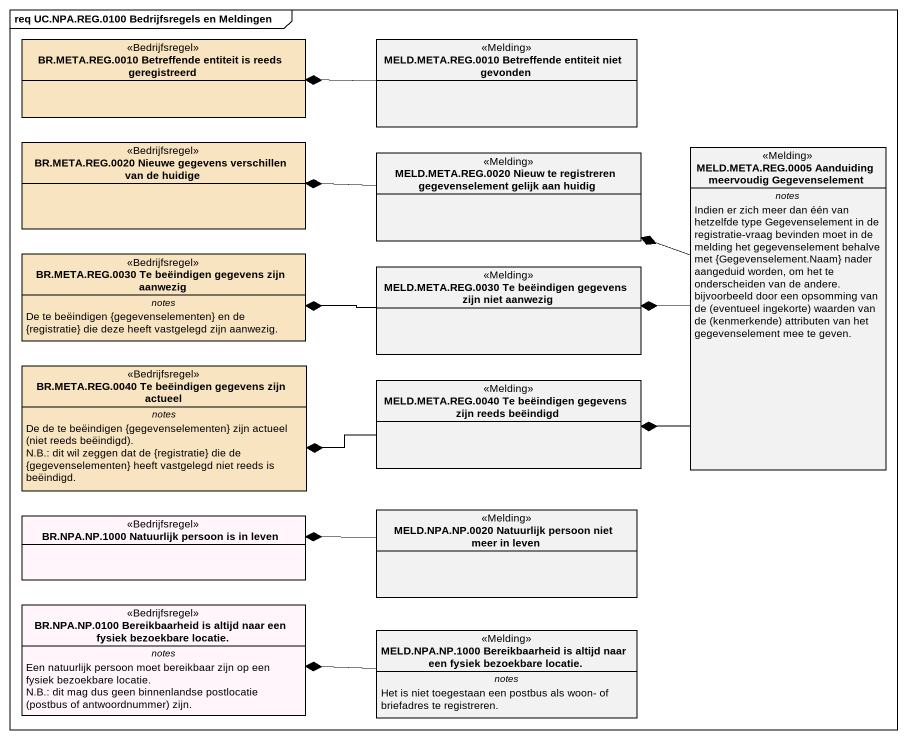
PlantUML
@startuml
mainframe req UC.NPA.REG.0100 Bedrijfsregels en Meldingen
hide circle
hide empty members
class "BR.META.REG.0010 Betreffende entiteit is reeds geregistreerd" as BR_META_REG_0010 <<Bedrijfsregel>> #F8E4C0
class "MELD.META.REG.0010 Betreffende entiteit niet gevonden" as MELD_META_REG_0010 <<Melding>>
class "BR.META.REG.0020 Nieuwe gegevens verschillen van de huidige" as BR_META_REG_0020_Nieuwe <<Bedrijfsregel>> #F8E4C0
class "MELD.META.REG.0020 Nieuw te registreren gegevenselement gelijk aan huidig" as MELD_META_REG_0020_Nieuw_te <<Melding>>
class "MELD.META.REG.0005 Aanduiding meervoudig Gegevenselement" as MELD_META_REG_0005 <<Melding>> {
  -- notes --
  Indien er zich meer dan één van hetzelfde type Gegevenselement in de registratie-vraag bevinden moet in de melding het gegevenselement behalve met {Gegevenselement.Naam} nader aangeduid worden, om het te onderscheiden van de andere.
  {field} bijvoorbeeld door een opsomming van de (eventueel ingekorte) waarden van de (kenmerkende) attributen van het gegevenselement mee te geven.
}
class "BR.META.REG.0030 Te beëindigen gegevens zijn aanwezig" as BR_META_REG_0030_Te <<Bedrijfsregel>> #F8E4C0 {
  -- notes --
  De te beëindigen {gegevenselementen} en de {registratie} die deze heeft vastgelegd zijn aanwezig.
}
class "MELD.META.REG.0030 Te beëindigen gegevens zijn niet aanwezig" as MELD_META_REG_0030_Te <<Melding>>
class "BR.META.REG.0040 Te beëindigen gegevens zijn actueel" as BR_META_REG_0040_Te <<Bedrijfsregel>> #F8E4C0 {
  -- notes --
  {field} De de te beëindigen {gegevenselementen} zijn actueel (niet reeds beëindigd).
  N.B.: dit wil zeggen dat de {registratie} die de {gegevenselementen} heeft vastgelegd niet reeds is beëindigd.
}
class "MELD.META.REG.0040 Te beëindigen gegevens zijn reeds beëindigd" as MELD_META_REG_0040_Te <<Melding>>
class "BR.NPA.NP.1000 Natuurlijk persoon is in leven" as BR_NPA_NP_1000_Natuurlijk <<Bedrijfsregel>> #FFF5FA
class "MELD.NPA.NP.0020 Natuurlijk persoon niet meer in leven" as MELD_NPA_NP_0020_Natuurlijk <<Melding>>
class "BR.NPA.NP.0100 Bereikbaarheid is altijd naar een fysiek bezoekbare locatie." as BR_NPA_NP_0100 <<Bedrijfsregel>> #FFF5FA {
  -- notes --
  Een natuurlijk persoon moet bereikbaar zijn op een fysiek bezoekbare locatie.
  {field} N.B.: dit mag dus geen binnenlandse postlocatie (postbus of antwoordnummer) zijn.
}
class "MELD.NPA.NP.1000 Bereikbaarheid is altijd naar een fysiek bezoekbare locatie." as MELD_NPA_NP_1000 <<Melding>> {
  -- notes --
  Het is niet toegestaan een postbus als woon- of briefadres te registreren.
}
MELD_META_REG_0010 -left-* BR_META_REG_0010
MELD_META_REG_0020_Nieuw_te -left-* BR_META_REG_0020_Nieuwe
MELD_META_REG_0005 -left-* MELD_META_REG_0020_Nieuw_te
MELD_META_REG_0005 -left-* MELD_META_REG_0030_Te
MELD_META_REG_0005 -left-* MELD_META_REG_0040_Te
MELD_META_REG_0030_Te -left-* BR_META_REG_0030_Te
MELD_META_REG_0040_Te -left-* BR_META_REG_0040_Te
MELD_NPA_NP_0020_Natuurlijk -left-* BR_NPA_NP_1000_Natuurlijk
MELD_NPA_NP_1000 -left-* BR_NPA_NP_0100
@enduml
